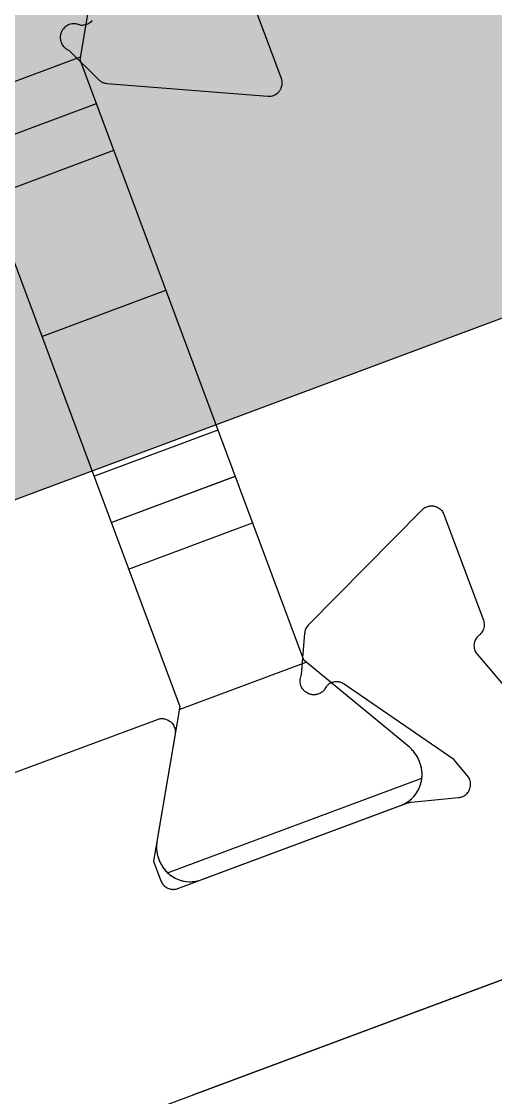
# Model space of a CAD drawing. Extents: x 12199666 to 24617114, y 1197707 to 2548648.
# Drawn here: x 12330267.78 to 12330274.93, y 1274889.69 to 1274905.92 of the extents above; entities that cross this region are included whole.
import ezdxf

# ---------------------------------------------------------------- set-up
doc = ezdxf.new("R2010")
doc.units = 0
doc.header["$LTSCALE"] = 10
doc.header["$MEASUREMENT"] = 0
doc.layers.add('TX-PLAN-T1-F11$0$_EDO-ALUMINIUM-SECTION', color=90, linetype='Continuous', lineweight=30)
for name, color, linetype in [('TX-PLAN-T1-F11$0$F-Alum', 4, 'Continuous'), ('TX-PLAN-T1-F11$0$F_MISC', 8, 'Continuous'), ('TX-PLAN-T1-F11$0$Hatch', 8, 'Continuous'), ('TX-PLAN-T1-F11$0$Hatch @ 1', 8, 'Continuous'), ('TX-PLAN-T1-F11$0$INSUL', 173, 'Continuous')]:
    doc.layers.add(name, color=color, linetype=linetype)
pattern_1 = [(90, (-9.900000006500932, 423.8302261678061), (-6, 3.673940397442059e-16), []), (90, (-9.150000006500932, 423.8302261678061), (-6, 3.673940397442059e-16), []), (90, (-8.400000006500932, 423.8302261678061), (-6, 3.673940397442059e-16), []), (90, (-6.150000006500932, 423.8302261678061), (-6, 3.673940397442059e-16), [])]

# ---------------------------------------------------------------- blocks, each defined once
blk = doc.blocks.new('TX-PLAN-T1-F11$0$A$C455C3A01-flat-4')
at = {"layer": 'TX-PLAN-T1-F11$0$Hatch @ 1'}
h = blk.add_hatch(dxfattribs=at)
h.set_pattern_fill('ACET-2D-M_SYNTHETIC-PISA', color=256, pattern_type=2)
h.set_pattern_definition(pattern_1)
edge = h.paths.add_edge_path()
edge.add_line((-4.833974596906046, 0.9999999966748874), (-6.623205082141794, 2.033012697356753))
edge.add_ellipse((-6.873205081858032, 1.599999995298276), major_axis=(0.0002120284116244875, 0.4999999550418579), ratio=0.9999999999999949, start_angle=330.0242967053823, end_angle=360.0242967053272)
edge.add_line((-6.87320508218545, 2.099999995298276), (-6.900000001427543, 2.099999995283724))
edge.add_ellipse((-6.900000001100125, 1.599999995283724), major_axis=(0.0002120284116244875, 0.4999999550418579), ratio=0.9999999999999949, start_angle=0.02429670532727509, end_angle=90.02429670532729)
edge.add_line((-7.400000001092849, 1.599999994941754), (-7.399999998931889, -1.600000005055335))
edge.add_ellipse((-6.899999998939165, -1.600000004720641), major_axis=(0.0002120284116244875, 0.4999999550418579), ratio=0.9999999999999949, start_angle=90.02429670532729, end_angle=180.0242967053273)
edge.add_line((-6.899999998597195, -2.100000004720641), (-6.873205079355102, -2.100000004698813))
edge.add_ellipse((-6.873205079697073, -1.600000004698813), major_axis=(0.0002120284116244875, 0.4999999550418579), ratio=0.9999999999999949, start_angle=180.0242967053272, end_angle=210.0242967055074)
edge.add_line((-6.623205079398758, -2.033012706422596), (-4.833974595552718, -1.000000003325113))
edge.add_line((-4.833974595552718, -1.000000003325113), (4.833974596876942, -0.9999999967913027))
edge.add_line((4.833974596876942, -0.9999999967913027), (6.62320508211269, -2.033012697473168))
edge.add_ellipse((6.873205081814376, -1.599999995414692), major_axis=(0.0002120284116244875, 0.4999999550418579), ratio=0.9999999999999949, start_angle=150.0242967053823, end_angle=180.0242967053273)
edge.add_line((6.873205082163622, -2.099999995414692), (6.900000001405715, -2.09999999540014))
edge.add_ellipse((6.900000001056469, -1.59999999540014), major_axis=(0.0002120284116244875, 0.4999999550418579), ratio=0.9999999999999949, start_angle=180.0242967053272, end_angle=270.0242967053273)
edge.add_line((7.400000001063745, -1.59999999505817), (7.399999998902786, 1.60000000493892))
edge.add_ellipse((6.89999999889551, 1.600000004604226), major_axis=(0.0002120284116244875, 0.4999999550418579), ratio=0.9999999999999949, start_angle=270.0242967053273, end_angle=360.0242967053272)
edge.add_line((6.899999998568092, 2.100000004604226), (6.873205079325999, 2.100000004589674))
edge.add_ellipse((6.873205079653417, 1.600000004582398), major_axis=(0.0002120284116244875, 0.4999999550418579), ratio=0.9999999999999949, start_angle=0.02429670532727509, end_angle=30.02429670550744)
edge.add_line((6.623205079369654, 2.033012706306181), (4.83397459553089, 1.000000003208697))
edge.add_line((4.833974595523614, 1.000000003208697), (-4.833974596906046, 0.9999999966748874))
at = {"color": 8, "flags": 128}
blk.add_lwpolyline([(-6.623205082156346, 2.033012697291269, 0.01488345140094314), (-6.649409689445747, 2.047119243681664, 0.03657129128890212), (-6.716942894439853, 2.074954865493055, 0.03475147936869976), (-6.78423177615332, 2.092020066847908, 0.02182096227184542), (-6.827454482518078, 2.097902478322794, 0.02280645265724075), (-6.872995399869978, 2.099999951271457, 0.0001048284211272608), (-6.873205082207278, 2.099999995240069), (-6.900000001456647, 2.099999995225517, 0.02269948335482497), (-6.945328850320948, 2.097941051404632, 0.02181961165174048), (-6.98855386638752, 2.092095730775327, 0.03475222993163685), (-7.0558586956613, 2.075087426477694, 0.03657229245546979), (-7.123417309674551, 2.047308285145846, 0.0439875877356075), (-7.198220983438659, 2.001328097532678, 0.05218554550753565), (-7.274851756475982, 1.930886926820676, 0.08249689025404687), (-7.361701898698811, 1.79191497057036, 0.09869862799231936), (-7.399999956927786, 1.600210187032644, 0.0001051280131200054), (-7.400000001114677, 1.599999994883547), (-7.399999998953717, -1.600000005113543, 0.0985899848632609), (-7.361865004408173, -1.791522109859216, 0.08249638674187162), (-7.275133787523373, -1.930567154799064, 0.05218730035730072), (-7.198560304750572, -2.001075738029613, 0.04398833921804814), (-7.123794204911974, -2.047119847076829, 0.03657129112834581), (-7.056260926052346, -2.074955289681384, 0.03475147925222723), (-6.988971999053319, -2.092020312491513, 0.02182096231038051), (-6.945749277081632, -2.097902609260927, 0.02280395170944624), (-6.900213354158041, -2.099999959253182, 0.0001066385274115472), (-6.899999998619023, -2.100000004778849), (-6.87320507937693, -2.100000004757021, 0.02269971971506256), (-6.827875759241579, -2.097941018029815, 0.02181846121239337), (-6.784653012357012, -2.092096063839563, 0.03475398234098705), (-6.717344795331883, -2.075086914439453, 0.03657129093153825), (-6.649788063499727, -2.04730844070582, 0.01509501792133093), (-6.623205079420586, -2.033012706473528), (-4.833974595559994, -1.000000003368768), (4.833974596884218, -0.9999999968349584), (6.62320508211269, -2.033012697531376, 0.01488411515195921), (6.64941087585612, -2.047119837770879, 0.03657129105699626), (6.716944154715748, -2.074955280375434, 0.03475147922899), (6.78423308172205, -2.092020303185564, 0.02182096232348802), (6.827455803693738, -2.097902599954978, 0.02280395171170155), (6.872991726617329, -2.099999949947232, 0.0001066385279378097), (6.873205082163622, -2.099999995472899), (6.900000001405715, -2.099999995458347, 0.02269971971836591), (6.945329321533791, -2.097941008731141, 0.02181846122522493), (6.988552068418358, -2.092096054540889, 0.03475398233872259), (7.055860285443487, -2.075086905140779, 0.03657129092175809), (7.123417017275642, -2.047308431407146, 0.04398833916878107), (7.198221925071266, -2.001327398007561, 0.05218479358413928), (7.274851540161762, -1.930887172056828, 0.08249638677209503), (7.36170138939633, -1.791916195965314, 0.09869862794417437), (7.399999956331158, -1.600211514058174, 0.0001057757075154505), (7.400000001071021, -1.599999995116377), (7.399999998902786, 1.600000004880712, 0.09859183930779468), (7.361863597339834, 1.791525502674631, 0.08249638683626742), (7.275131358976068, 1.930569910444319, 0.05218479353434164), (7.198561368983064, 2.001074945539585, 0.04398833934146717), (7.123795391329622, 2.047119252987613, 0.0365712910774402), (7.056262186342792, 2.074954874799005, 0.03475147933984258), (6.98897330462205, 2.092020076153858, 0.02182096224933102), (6.945750598264567, 2.097902487628744, 0.02280645263958484), (6.900209680905391, 2.099999960577406, 0.0001048284264220463), (6.899999998568092, 2.100000004546018), (6.873205079318723, 2.10000000452419, 0.02269948335879578), (6.827876230447146, 2.097941060703306, 0.02181961165323712), (6.784651214380574, 2.092095740074001, 0.0347522299706592), (6.71734638511407, 2.075087435776368, 0.03657229231383431), (6.649787771093543, 2.047308294451796, 0.0150948545294524), (6.623205079369654, 2.033012706247973), (4.83397459553089, 1.000000003165042), (-4.833974596913322, 0.9999999966312316)], format="xyb", close=True, dxfattribs=at)
blk = doc.blocks.new('TX-PLAN-T1-F11$0$A$C455C3A01-flat-8')
at = {"layer": 'TX-PLAN-T1-F11$0$Hatch @ 1'}
h = blk.add_hatch(dxfattribs=at)
h.set_pattern_fill('ACET-2D-M_SYNTHETIC-PISA', color=256, pattern_type=2)
h.set_pattern_definition(pattern_1)
edge = h.paths.add_edge_path()
edge.add_line((-4.833974596840562, 0.9999999967112672), (-6.623205082054483, 2.033012697393133))
edge.add_ellipse((-6.873205081756169, 1.59999999532738), major_axis=(0.09602971687854733, 0.490691648061329), ratio=0.9999999999860073, start_angle=341.0729948932488, end_angle=371.0729948937025)
edge.add_line((-6.873205082090863, 2.09999999532738), (-6.900000001332955, 2.099999995312828))
edge.add_ellipse((-6.900000001005537, 1.599999995305552), major_axis=(0.09602971687854733, 0.490691648061329), ratio=0.9999999999860073, start_angle=11.07299489370254, end_angle=101.0729948934002)
edge.add_line((-7.400000000990985, 1.599999994970858), (-7.399999998844578, -1.600000005026232))
edge.add_ellipse((-6.89999999885913, -1.600000004691537), major_axis=(0.09602971687854733, 0.490691648061329), ratio=0.9999999999860073, start_angle=101.0729948934002, end_angle=191.0729948937025)
edge.add_line((-6.899999998509884, -2.100000004691537), (-6.873205079267791, -2.10000000466971))
edge.add_ellipse((-6.873205079617037, -1.60000000466971), major_axis=(0.09602971687854733, 0.490691648061329), ratio=0.9999999999860073, start_angle=191.0729948937025, end_angle=221.0729948925727)
edge.add_line((-6.623205079318723, -2.033012706393492), (-4.83397459549451, -1.000000003288733))
edge.add_line((-4.83397459549451, -1.000000003288733), (4.833974596804183, -0.999999996733095))
edge.add_line((4.833974596804183, -0.999999996740371), (6.623205082018103, -2.033012697422237))
edge.add_ellipse((6.873205081705237, -1.599999995356484), major_axis=(0.09602971687854733, 0.490691648061329), ratio=0.9999999999860073, start_angle=161.0729948932488, end_angle=191.0729948937025)
edge.add_line((6.873205082054483, -2.099999995356484), (6.900000001296576, -2.099999995341932))
edge.add_ellipse((6.90000000094733, -1.599999995341932), major_axis=(0.09602971687854733, 0.490691648061329), ratio=0.9999999999860073, start_angle=191.0729948937025, end_angle=281.0729948934002)
edge.add_line((7.400000000954606, -1.599999994999962), (7.399999998808198, 1.600000004997128))
edge.add_ellipse((6.899999998808198, 1.600000004662434), major_axis=(0.09602971687854733, 0.490691648061329), ratio=0.9999999999860073, start_angle=281.0729948934002, end_angle=371.0729948937025)
edge.add_line((6.899999998473504, 2.100000004662434), (6.873205079231411, 2.100000004647882))
edge.add_ellipse((6.873205079551553, 1.600000004640606), major_axis=(0.09602971687854733, 0.490691648061329), ratio=0.9999999999860073, start_angle=11.07299489370254, end_angle=41.07299489257267)
edge.add_line((6.623205079282343, 2.033012706364389), (4.83397459545813, 1.000000003259629))
edge.add_line((4.83397459545813, 1.000000003259629), (-4.833974596840562, 0.9999999967039912))
at = {"color": 8, "flags": 128}
blk.add_lwpolyline([(-6.623205082039931, 2.033012697378581, 0.003228323024171802), (-6.628817371391051, 2.036204817653925, 0.03475147927289417), (-6.691588599547686, 2.065849169834109, 0.02182096240450202), (-6.732882833530311, 2.079905888858775, 0.02280645304008908), (-6.777177667601791, 2.090692094025144, 0.02280395187780883), (-6.822265851413249, 2.0973984219454, 0.02182096244925655), (-6.865812588388508, 2.099945343376021, 0.00369639827207638), (-6.873205082098139, 2.099999995320104), (-6.900000001347507, 2.099999995298276, 0.03105091865620102), (-6.961922499038337, 2.096150783101621, 0.0365722924489314), (-7.0335525756891, 2.0818336904631, 0.04398758774015527), (-7.115781530104869, 2.051041381091636, 0.05218554549065027), (-7.204491500277072, 1.996591632705531, 0.082496890214066), (-7.316364882834023, 1.876839813914557, 0.09869862791428399), (-7.39069200179074, 1.696027909762051, 0.04835176405866761), (-7.400000000990985, 1.59999999494903), (-7.39999999885913, -1.600000005048059, 0.05010523083826474), (-7.390008095178928, -1.699458868264628, 0.08249638670281657), (-7.331531516480027, -1.852548117552942, 0.05218730024726307), (-7.269889844203135, -1.936424591076502, 0.04398833918304039), (-7.205333602942119, -1.995943675217859, 0.03657129118287347), (-7.144386551706702, -2.036205475538736, 0.0347514795138525), (-7.08161524488969, -2.065849661150423, 0.02182096261056617), (-7.040320973610505, -2.079906270591891, 0.02280395183230131), (-6.996031017843052, -2.090691397934279, 0.02280645308607103), (-6.95093790932151, -2.097398566504125, 0.02181846097453458), (-6.907396165050159, -2.099945298432431, 0.003698236019435041), (-6.899999998531712, -2.100000004698813), (-6.873205079289619, -2.100000004676986, 0.03105175621158086), (-6.811280921232537, -2.096150585261057, 0.0365712910034389), (-6.739652819822368, -2.081833787131472, 0.0439883390470651), (-6.657422492149635, -2.051040884151007, 0.01934532481356392), (-6.623205079325999, -2.03301270641532), (-4.833974595501786, -1.000000003310561), (4.833974596804183, -0.9999999967621989), (6.623205082010827, -2.033012697429513, 0.003228988214914763), (6.628818528857664, -2.036205466196407, 0.03475147941884902), (6.691589835674677, -2.065849651808094, 0.02182096224064052), (6.732884106961137, -2.079906261264114, 0.02280395136879932), (6.777174062728591, -2.090691388599225, 0.02280645292136571), (6.822267171250132, -2.097398557161796, 0.02181846145253775), (6.86580891552876, -2.099945289097377, 0.003698234025049722), (6.873205082069035, -2.09999999536376), (6.900000001311128, -2.099999995341932, 0.03105175621557726), (6.961924159339105, -2.096150575926004, 0.03657129133368305), (7.033552260741999, -2.081833777789143, 0.04398833935141184), (7.115782588414731, -2.051040874815953, 0.05218479365234241), (7.204491241041978, -1.996591831768455, 0.0824963868648493), (7.316364148187859, -1.876840918826929, 0.09869862799334209), (7.390691746943048, -1.696029211911082, 0.04835242899512116), (7.400000000969158, -1.59999999502179), (7.399999998844578, 1.600000004989852, 0.05010707203895071), (7.390007364490884, 1.699462468008278, 0.08249638666392331), (7.331529661132663, 1.852551287709503, 0.05218479348645621), (7.269890736912203, 1.936423609498888, 0.04398833918738113), (7.205334653590398, 1.995942864945391, 0.0365712913046565), (7.144387709195144, 2.036204826988978, 0.03475147935411645), (7.081616481038509, 2.065849179169163, 0.02182096235354249), (7.040322247063159, 2.079905898193829, 0.02280645304008908), (6.99602741299168, 2.090692103360198, 0.02280395188536389), (6.950939229180221, 2.097398431280453, 0.02182096243834707), (6.907392492212239, 2.099945352711075, 0.00369639826498796), (6.899999998502608, 2.100000004655158), (6.873205079253239, 2.100000004640606, 0.03105091877639745), (6.811282581562409, 2.096150792436674, 0.03657229254515518), (6.739652504911646, 2.081833699790877, 0.04398758779939135), (6.657423550481326, 2.051041390419414, 0.01934591147568884), (6.623205079282343, 2.033012706342561), (4.833974595443578, 1.000000003237801), (-4.833974596847838, 0.9999999966894393)], format="xyb", close=True, dxfattribs=at)
blk = doc.blocks.new('*U195')
at = {"layer": 'TX-PLAN-T1-F11$0$INSUL', "lineweight": 0}
h = blk.add_hatch(dxfattribs=at)
h.set_pattern_fill('岩棉', color=256, scale=60.00000000000002, style=0, pattern_type=2)
h.set_pattern_definition([(171.78891, (31.98000479999999, 119.4285713999999), (-403.9210344936758, 60.00000149168051), [2.0005134, -418.1072400000002]), (146.908661, (33.73372379999999, 118.2857141999999), (-95.04024262992478, 60.00000083033304), [2.093239800000001, -437.4870720000002]), (132.32733, (35.03487, 116.8571429999999), (-106.9202743718115, 119.9999994801657), [1.932303599999998, -403.8514799999996]), (114.796992, (35.8268718, 115.1428571999999), (-23.76006081965321, 59.99999964663972), [1.8883968, -196.393272]), (91.6202240999998, (35.8834434, 113.1428574), (-11.88003000216715, 359.9999998263044), [2.000800199999999, -418.1671799999997]), (82.82482490000001, (30.05657160000001, 66.85714259999999), (83.16020966511272, 659.9999982204777), [46.65104279999994, -9750.067799999993]), (97.17517500000001, (41.823459, 66.85714259999999), (-83.16021148970225, 659.9999979909094), [46.65104280000004, -9750.06780000001]), (88.37977579999999, (35.9965866, 113.1428574), (11.88002583240484, 359.9999999412873), [2.0008002, -418.16718]), (65.203007, (36.05315819999999, 115.1428571999999), (23.76006077749137, 59.99999973523376), [1.888396799999998, -196.3932719999997]), (47.67266909999998, (36.84516060000001, 116.8571429999999), (106.9202740388371, 119.9999998207617), [1.932303599999999, -403.8514799999998]), (33.09133829999998, (38.14630680000001, 118.2857141999999), (95.0402417250371, 60.00000218260124), [2.0932398, -437.4870719999998]), (8.211089519999998, (39.90002519999999, 119.4285713999999), (403.9210347392536, 59.99999988934716), [2.0005134, -418.1072399999999]), (87.16616460000002, (30.00000000000001, 65.71428599999996), (11.88002507150802, 180.0000001810667), [1.144256399999998, -239.1495899999996]), (103.9013849999999, (30.282858, 64.57142879999994), (-47.5201215879632, 179.9999997770064), [1.177340399999998, -246.0641939999996]), (111.603615, (30.73543020000001, 63.42857159999996), (-11.88003031737481, 59.99999997976404), [1.229204999999999, -63.30404399999991]), (122.761347, (31.470861, 62.28571439999996), (-35.64009214299298, 59.99999937378065), [1.3590366, -284.0386379999999]), (138.290552, (32.43257759999999, 61.42857119999996), (-71.2801817170538, 60.00000123338383), [1.288252200000001, -269.2446480000003]), (152.003514, (33.5074374, 60.85714259999997), (-106.9202745038909, 59.99999917536116), [1.2173142, -254.4187140000001]), (166.477202, (34.6954404, 60.57142859999996), (-237.6006083015547, 60.00000192533073), [1.2218772, -255.3723300000001]), (167.070755, (35.94001500000002, 60.28571399999996), (-249.4806394894893, 59.99999988713196), [1.276948800000001, -266.8823280000002]), (12.92924439999999, (35.94001500000002, 60.28571399999996), (249.4806395808134, 59.99999961372987), [1.2769488, -266.882328]), (13.52279750000001, (37.1845896, 60.57142859999996), (237.6006088251535, 59.99999985187424), [1.221877199999999, -255.3723299999998]), (27.99648529999997, (38.3725926, 60.85714259999997), (118.8003031649702, 60.00000218637319), [1.2173142, -254.418714]), (41.70944699999995, (39.44745299999998, 61.42857119999996), (71.28018116740307, 60.00000178097831), [1.288252199999999, -269.2446479999997]), (57.2386522, (40.40916960000001, 62.28571439999996), (118.8003026691194, 180.000001000711), [1.359036599999999, -284.0386379999999]), (68.396384, (41.1445998, 63.42857159999996), (11.88003024886847, 60.00000021423826), [1.229204999999999, -63.30404399999996]), (76.098615, (41.59717259999999, 64.57142879999994), (11.88003045248315, 59.99999970942572), [1.177340399999998, -246.0641939999996]), (92.83383529999988, (41.8800306, 65.71428599999996), (-11.88003015074521, 179.9999999348276), [1.144256399999999, -239.1495899999998])])
h.paths.add_polyline_path([(0, 0), (429.9707085312324, 0), (429.9707085312324, 59.99999999999999), (0, 59.99999999999999)])
at = {"layer": 'TX-PLAN-T1-F11$0$INSUL'}
blk.add_lwpolyline([(0, 0), (429.9707085312324, 0), (429.9707085312324, 59.99999999999999), (0, 59.99999999999999)], close=True, dxfattribs=at)
blk = doc.blocks.new('TX-PLAN-T1-F11$0$A$C6BF074A9')
at = {"layer": 'TX-PLAN-T1-F11$0$F-Alum', "flags": 128}
blk.add_lwpolyline([(-211.1085870505631, 255.6706422146262, -0.08249638677726705), (-211.159473322783, 255.711964361969, -0.09869610378214189), (-211.1988264606189, 255.779535200566, -0.07580665590259815), (-211.2095800582174, 255.8388673710315, 0.05897332824405575), (-211.200828819754, 255.8867656756074, 0.09869862792929086), (-211.211637004264, 255.9670259989098, 0.09869862807242846), (-211.2523942233383, 256.0370073209078, 0.08249638684020355), (-211.3050948476739, 256.0798021686815, 0.05218479332821343), (-211.344585675266, 256.0971138597552, 0.04398833901707572), (-211.3800762074388, 256.1050855481471, 0.03657129115455718), (-211.4102814481448, 256.1068975395638, 0.03475147917719178), (-211.4389407753333, 256.1045229328038, 0.02182096273294388), (-211.4566660495329, 256.1010076960838, 0.02280645293202204), (-211.4747898948699, 256.095697507134, 0.02280395168975895), (-211.4923528430372, 256.0887594545375, 0.02182096281584396), (-211.5085009184986, 256.0806488507687, 0.03475147957299802), (-211.5325780731946, 256.0649235077899, 0.03657129097052748), (-211.5553043596301, 256.0449446242155, 0.04398833893955989), (-211.5784193589207, 256.0168586404934, 0.05218479366069174), (-211.5989559080772, 255.9789446554814, 0.0406421993294853), (-211.6092401004717, 255.9469390484037), (-211.9718441623118, 255.4287788721149, 0.002473125995068771), (-211.9729704905621, 255.4271522838126, 0.05218554549964537), (-211.992800353546, 255.3905428046883, 0.08249689020925985), (-212.0075862330705, 255.326680749803, 0.03762880266099865), (-212.0072157892719, 255.2966225534501), (-211.7939633498754, 252.8669507850309, 0.06084385629308125), (-211.7838974404003, 252.8195113879656, 0.09869610357528152), (-211.7445443023316, 252.7519405493395, 0.08249638679885929), (-211.6936580301117, 252.7106184020258, 0.05218730032368385), (-211.6555247641954, 252.6939017219001, 0.04398833930748478), (-211.6212558585539, 252.6862045240005, 0.03657129140999095), (-211.5920903310034, 252.6844549819389, 0.03475147958878206), (-211.5644175144698, 252.6867479239763, 0.0218209631897329), (-211.5473023846134, 252.690142205468, 0.02280395147620993), (-211.5298042993381, 252.6952690055068, 0.02280645276052741), (-211.51284402491, 252.701968932367, 0.02181846158387817), (-211.4972535620764, 252.7097994213427, 0.003698232605208186), (-211.4946809212997, 252.7112604222666), (-210.0203507428378, 253.5630143849585, 0.03105175646305422)], format="xyb", dxfattribs=at)
at = {"layer": 'TX-PLAN-T1-F11$0$F-Alum'}
blk.add_lwpolyline([(-222.5306440675486, 254.9971852184854), (-221.3463848992105, 252.9473102836519, -0.01610989274764403), (-221.3403022119164, 252.9359518914744, -0.03475398240855859), (-221.3297454386338, 252.9102671158935, -0.02181846107971642), (-221.3249767820671, 252.8934850120013, -0.02280645224237009), (-221.3215754590783, 252.8755693504381, -0.02280395173204597), (-221.3198201989144, 252.8574203525231, -0.02182096243625971), (-221.3196949369594, 252.8399723404173, -0.03475147905536258), (-221.3226308929588, 252.8123603409358, -0.03657129097985309), (-221.3298175104283, 252.7840400049199, -0.0439883391279594), (-221.3438031235564, 252.7518218831856, -0.05218730022290928), (-221.367372790337, 252.7174989436926, -0.08249638688110283), (-221.4175026046432, 252.6752622973754, -0.09869610359799724), (-221.491253364351, 252.6492755097597, -0.03545011449778784), (-221.5195061974082, 252.6472619273), (-223.4659162829485, 252.6467183857339), (-223.7381155658368, 252.4894626900814, 0.002914926696064711), (-223.740127908517, 252.4882844138074, 0.08249638684168559), (-223.7902574124601, 252.4460473991521, 0.052184793703451), (-223.8138258727122, 252.4117260440426, 0.04398833917958856), (-223.8278115712892, 252.3795079593865, 0.03657129131478045), (-223.8349982639629, 252.3511876424918, 0.03475147879730349), (-223.837934293304, 252.3235756508102, 0.02182096176871773), (-223.8378090774495, 252.3061276384133, 0.02280645226116725), (-223.8360535823595, 252.2879766559518, 0.02280395136121077), (-223.832652590223, 252.2700629651981, 0.02182096215757923), (-223.8278833480872, 252.2532789505085, 0.03475147907464933), (-223.8173272730637, 252.2275960450961, 0.01611055771928527), (-223.8112443503778, 252.2162371771583), (-221.9598849681061, 249.0116556579478, -0.01610989273356781), (-221.9538022808119, 249.0002972657267, -0.03475398207560178), (-221.9432455075294, 248.9746124901603, -0.01460238545330086), (-221.9398914144695, 248.9634250483241), (-221.7533268581465, 248.2679335775347, 0.0146032978719523), (-221.7499725350499, 248.2567454422415, 0.0347522304284508), (-221.7394162886631, 248.2310619600203, 0.03657229267987793), (-221.7245809296001, 248.2058896013214, 0.04398758748192679), (-221.7021274824947, 248.1788820935644, 0.05218554543079092), (-221.6698849843669, 248.1525401357967, 0.08249689004042592), (-221.6099274963926, 248.1260432691806, 0.09869862800914912), (-221.5318474720552, 248.1217649224009, 0.09869610361582085), (-221.4580967123475, 248.1477517099875, 0.0824963868738053), (-221.407966898274, 248.1899883563192, 0.002043391706572567), (-221.406911372891, 248.191236599293), (-221.2011301454477, 248.4366162442193), (-220.3525973788783, 250.2576281225074, 0.02861457844011301), (-220.3441379952565, 250.2788792391539, 0.03657129152907904), (-220.336951377787, 250.3071995750824, 0.03475147906889987), (-220.3340154217876, 250.3348115745348, 0.0218209625599719), (-220.3341406837426, 250.3522595866843, 0.02280395174000614), (-220.3358959439065, 250.3704085846721, 0.02280645300500142), (-220.3392972668953, 250.3883242462207, 0.02181846058327398), (-220.3440659232292, 250.4051063500838, 0.03475398210262715), (-220.3546226965118, 250.4307911256501, 0.03657129110734288), (-220.3694576844428, 250.455962776995, 0.043988339513012), (-220.3919115366734, 250.4829707253693, 0.0521847936120211), (-220.4241535949841, 250.5093122782737, 0.08249638670616302), (-220.4841106780659, 250.5358090845284, 0.00818833670302579), (-220.49048067884, 250.5373350622422, -0.008875225533638936), (-220.4966985790379, 250.5412593630199, -0.05218479341449186), (-220.5300899578579, 250.5685400510001, -0.0439883393262219), (-220.5533441898733, 250.5965108637347, -0.03657129094064527), (-220.5687079592462, 250.6225798966216, -0.03475147914228354), (-220.5796403463319, 250.6491783685224, -0.02182096214802221), (-220.5845796062931, 250.6665607142668, -0.02280395190718592), (-220.5881018400978, 250.685113007773, -0.02280645313515052), (-220.5899199165724, 250.7039110521755, -0.02182096204920407), (-220.5900495960232, 250.7219810664419, -0.03475147894751478), (-220.5870089009259, 250.7505773942567, -0.03657129115136006), (-220.5795660107251, 250.7799072983062, -0.04398833932743849), (-220.5650817376882, 250.8132739210878, -0.05218479359414278), (-220.5406730887335, 250.8488187935754, -0.08249638697409198), (-220.48875652485, 250.892561509786, -0.09869862812098261), (-220.4123747814301, 250.9194755511444, -0.09869862789238817), (-220.3315113046992, 250.9150444715951, -0.01046876464100789), (-220.3231585530884, 250.9127108313869), (-219.6931474311132, 250.9680069461929, -0.08496558189912194), (-219.6258887904551, 250.9624808128747, -0.08249638670371603), (-219.5659317071404, 250.9359840066054, -0.007461060105637488), (-219.5609911125939, 250.93263531916), (-217.5626785296336, 249.5342332573809, -0.04470632638637847), (-217.5353770661022, 249.5112403919657, -0.04398833908067308), (-217.5129232141044, 249.4842324436058, -0.03657129107189552), (-217.4980882261734, 249.4590607922173, -0.03475398240181127), (-217.4875314528908, 249.4333760166801, -0.02181846147102731), (-217.4827627963241, 249.4165939128316, -0.02280645263716932), (-217.4793614733353, 249.3986782512684, -0.02280395141548208), (-217.4776062131714, 249.3805292532952, -0.02182096205364064), (-217.4774809512164, 249.3630812411748, -0.03475147887649085), (-217.4804169072158, 249.3354692416788, -0.0365712910059113), (-217.4876035246853, 249.3071489057502, -0.04398833928148176), (-217.5015891378134, 249.2749307840159, -0.05218730038412032), (-217.5251588048268, 249.2406078444792, -0.08249638670867158), (-217.5752886189002, 249.1983711981475, -0.002913089575712829), (-217.5772996980086, 249.1971936716027), (-219.0516298764705, 248.3454397087798, -0.09575548282384182), (-219.12336955707, 248.3206304477235, -0.09869862801278532), (-219.2014495814074, 248.3249087945615, -0.08249689020458427), (-219.2614070693817, 248.3514056611193, -0.02928606955785644), (-219.2801929735433, 248.3653720746834), (-219.2937150059588, 248.3767119738504, 0.02928590588340603), (-219.3125008009229, 248.3906783157172, 0.08249638668805763), (-219.3724578840047, 248.4171751219283, 0.0986986281016253), (-219.4505378971662, 248.4214536759564, 0.09869862804801462), (-219.5242904457118, 248.3954660634363, 0.08249638665339844), (-219.5744199496548, 248.3532290488538, 0.002041550588262852), (-219.5754745215963, 248.3519819239327), (-220.7616368159506, 246.9375667893355)], format="xyb", dxfattribs=at)
blk.add_lwpolyline([(-215.0370910575002, 231.0316544818515), (-231.0942789281107, 258.8255923342249), (-228.4966217055771, 260.3263177904182), (-228.3289349744882, 260.0360630782843)], dxfattribs=at)
at = {"layer": 'TX-PLAN-T1-F11$0$F_MISC', "ltscale": 18000, "extrusion": (6.800515792032808e-07, -9.067815260528008e-07, -0.9999999999993576), "xscale": -1, "rotation": 239.9840001645362}
blk.add_blockref('*U195', (-37.87882982764083, -68.09845589171347, -0.0003954173365476329), dxfattribs=at)
at = {"layer": 'TX-PLAN-T1-F11$0$F_MISC', "rotation": 30.01599997489868}
for name, p in [('TX-PLAN-T1-F11$0$A$C455C3A01-flat-4', (-216.4109448101226, 254.1996501578133)), ('TX-PLAN-T1-F11$0$A$C455C3A01-flat-8', (-216.4109448112868, 254.1996501576969))]:
    blk.add_blockref(name, p, dxfattribs=at)
blk = doc.blocks.new('*U193')
at = {"layer": 'TX-PLAN-T1-F11$0$Hatch'}
blk.add_line((80.35422935825773, 76.0908382172056), (68.54108878038824, 96.53860887952032), dxfattribs=at)
blk.add_blockref('TX-PLAN-T1-F11$0$A$C6BF074A9', (295.3913204157725, -154.9408162646432))
blk = doc.blocks.new('TX-PLAN-T1-F11$0$A$C21521A5F')
at = {"rotation": 90}
blk.add_blockref('*U193', (388.7170751225203, 19760.21975712478, 0.0004146164392175001), dxfattribs=at)
blk = doc.blocks.new('TX-PLAN-T1-F11$0$标准层幕墙0118')
at = {"color": 3}
blk.add_blockref('TX-PLAN-T1-F11$0$A$C21521A5F', (32561.28292488377, 9139.780242875713, -0.0004146164392174988), dxfattribs=at)
blk = doc.blocks.new('TX-PLAN-T1-F11')
at = {"layer": 'TX-PLAN-T1-F11$0$_EDO-ALUMINIUM-SECTION', "rotation": 350.4236156863823}
blk.add_blockref('TX-PLAN-T1-F11$0$标准层幕墙0118', (12293055.45042718, 1251790.443008234), dxfattribs=at)

msp = doc.modelspace()

# ---------------------------------------------------------------- block references
msp.add_blockref('TX-PLAN-T1-F11', (0, 0))

doc.saveas('drawing.dxf')
